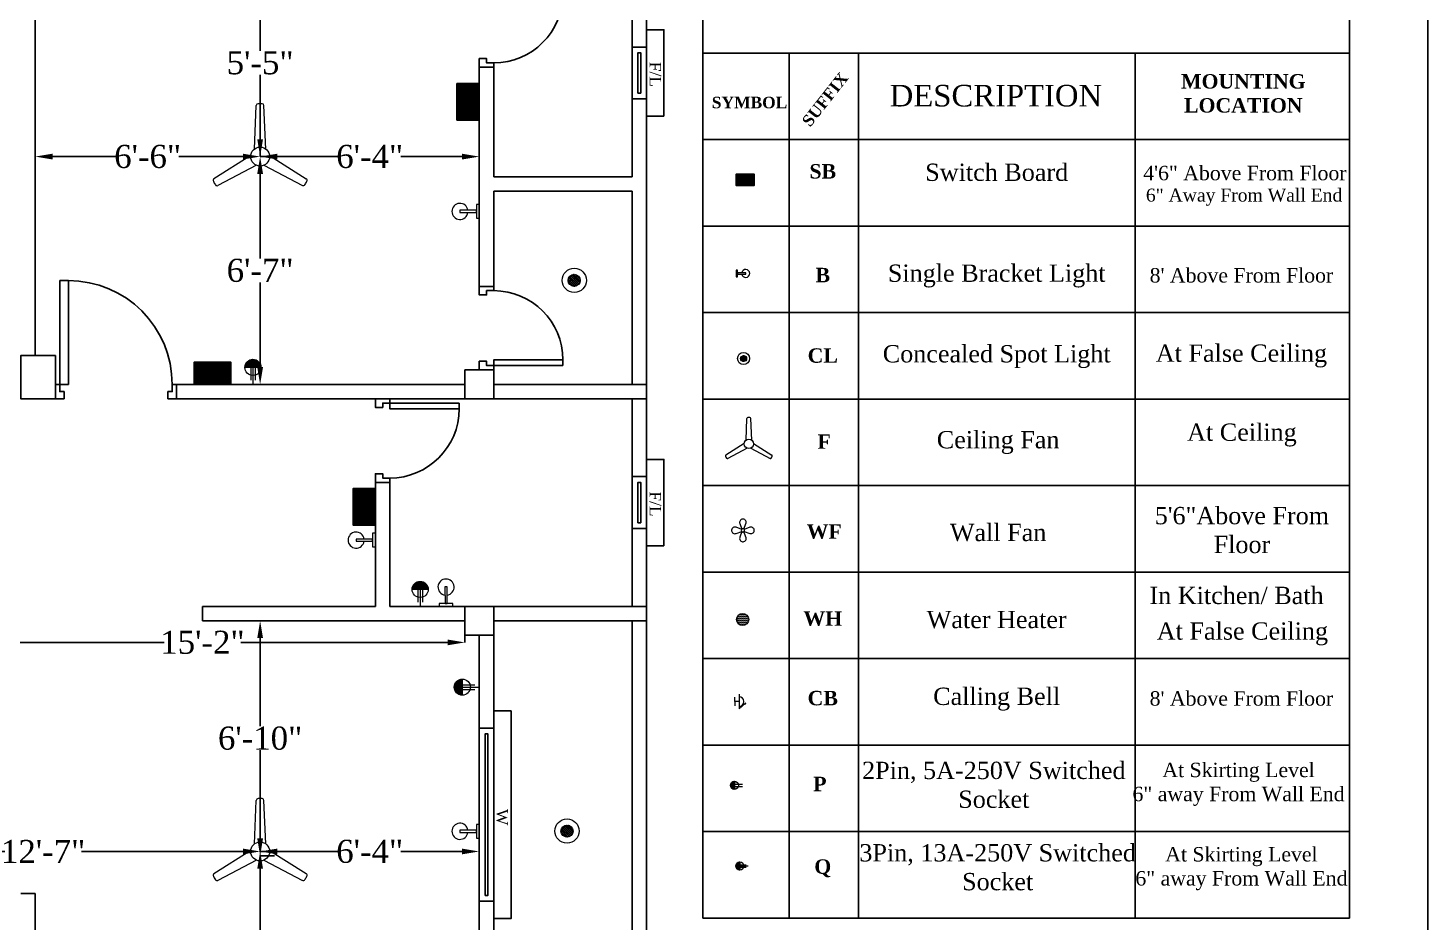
# Model space of a CAD drawing. Header units: inches. Extents: x -5597760 to 21122418, y -37133 to 23298423.
# Drawn here: x 4146.5 to 4632, y -24451.5 to -24141.4 of the extents above; entities that cross this region are included whole.
import ezdxf

# ---------------------------------------------------------------- set-up
doc = ezdxf.new("R2010")
doc.units = ezdxf.units.IN
doc.header["$MEASUREMENT"] = 0
for name, color, linetype, lineweight in [('CONTINUOUS', 7, 'Continuous', 25), ('ELECTRICAL SYMBLE', 170, 'Continuous', 15), ('low wall', 30, 'Continuous', 9)]:
    doc.layers.add(name, color=color, linetype=linetype, lineweight=lineweight)
for name, color, linetype in [('Dimention', 7, 'Continuous'), ('E-TEXT', 50, 'Continuous'), ('Text', 7, 'Continuous')]:
    doc.layers.add(name, color=color, linetype=linetype)
doc.styles.get("Standard").update_dxf_attribs({"font": 'times.ttf', "height": 8})
doc.dimstyles.get("Standard").update_dxf_attribs({"dimtxt": 7, "dimasz": 6, "dimexe": 5, "dimexo": 4, "dimgap": 0.09, "dimtad": 0, "dimtih": 1, "dimtoh": 1, "dimdec": 0, "dimzin": 0, "dimdsep": 46, "dimlunit": 3, "dimtxsty": 'Standard', "dimcen": 0.09, "dimadec": 0, "dimazin": 0, "dimtfac": 1, "dimtdec": 0, "dimtofl": 0, "dimtmove": 0, "dimatfit": 3, "dimfxl": 3, "dimfxlon": 1, "dimtolj": 1, "dimtzin": 0, "dimarcsym": 0})

# ---------------------------------------------------------------- blocks, each defined once
blk = doc.blocks.new('Small Door')
at = {"color": 142}
for points in [[(1.5, 24), (1.5, 0), (3.5, 0), (3.5, 24)], [(0, 0), (1.5, 0), (1.5, -2.5), (3, -2.5), (3, -5), (0, -5)], [(29, 0), (27.5, 0), (27.5, -2.5), (26, -2.5), (26, -5), (29, -5)]]:
    blk.add_lwpolyline(points, close=True, dxfattribs=at)
blk.add_arc((3.5, 0), 24, 0, 90, dxfattribs=at)
blk = doc.blocks.new('Door')
at = {"color": 142}
for points in [[(1.5, 36), (1.5, 0), (4.5, 0), (4.5, 36)], [(0, 0), (1.5, 0), (1.5, -2.5), (3, -2.5), (3, -5), (0, -5)], [(42, 0), (40.5, 0), (40.5, -2.5), (39, -2.5), (39, -5), (42, -5)]]:
    blk.add_lwpolyline(points, close=True, dxfattribs=at)
blk.add_arc((4.5, 0), 36, 0, 90, dxfattribs=at)
blk = doc.blocks.new('8')
at = {"color": 30, "true_color": 0xf26722, "extrusion": (-0.011679, 0.000192196, 0.999932)}
for p, q in [((1022.34, 924.16, -2.15), (1010.86, 924.16, -2.29)), ((1010.87, 922.66, -2.29), (1022.34, 922.66, -2.15)), ((1022.34, 922.66, -2.15), (1022.34, 924.16, -2.15))]:
    blk.add_line(p, q, dxfattribs=at)
at = {"layer": 'ELECTRICAL SYMBLE', "color": 30, "true_color": 0xf26722, "extrusion": (-0.011679, 0.000192196, 0.999932)}
for p, q in [((1010.86, 928.15, -2.29), (1008.87, 928.15, -2.31)), ((1008.87, 928.15, -2.31), (1008.87, 918.67, -2.31)), ((1010.87, 918.67, -2.29), (1010.86, 928.15, -2.29)), ((1010.86, 924.16, -2.29), (1010.87, 922.66, -2.29)), ((1008.87, 918.67, -2.31), (1010.87, 918.67, -2.29))]:
    blk.add_line(p, q, dxfattribs=at)
blk.add_arc((1022.18, 923.42, -13.92), 5.6, 187.69162, 172.3364, dxfattribs=at)
blk = doc.blocks.new('6')
at = {"color": 30, "true_color": 0xf26722, "extrusion": (-0.011679, 0.000192196, 0.999932)}
for p, q in [((1019.47, 986.62, -2.2), (1022.01, 989.17, -2.17)), ((1022.63, 983.6, -2.16), (1019.48, 986.75, -2.2)), ((1019.53, 985.74, -2.2), (1022.89, 989.1, -2.16)), ((1021.64, 983.64, -2.17), (1019.53, 985.76, -2.2)), ((1023.37, 983.8, -2.15), (1019.69, 987.48, -2.2)), ((1019.79, 985.05, -2.2), (1023.58, 988.84, -2.15)), ((1023.96, 984.15, -2.15), (1020.03, 988.08, -2.19)), ((1020.18, 984.5, -2.19), (1024.13, 988.46, -2.15)), ((1024.44, 984.62, -2.14), (1020.5, 988.56, -2.19)), ((1020.68, 984.06, -2.19), (1024.57, 987.95, -2.14)), ((1024.8, 985.2, -2.14), (1021.08, 988.92, -2.18)), ((1021.31, 983.74, -2.18), (1024.89, 987.33, -2.14)), ((1025.02, 985.92, -2.14), (1021.8, 989.14, -2.17)), ((1022.09, 983.58, -2.17), (1025.05, 986.55, -2.14)), ((1025.01, 986.87, -2.14), (1022.75, 989.13, -2.16)), ((1023.18, 983.73, -2.16), (1024.9, 985.45, -2.14))]:
    blk.add_line(p, q, dxfattribs=at)
at = {"layer": 'ELECTRICAL SYMBLE', "color": 30, "true_color": 0xf26722, "extrusion": (-0.011679, 0.000192196, 0.999932)}
for radius in [5.6, 2.8]:
    blk.add_circle((1022.16, 986.38, -13.92), radius, dxfattribs=at)
blk = doc.blocks.new('12')
at = {"color": 5, "extrusion": (-0.011679, 0.000192196, 0.999932)}
for p, q in [((1011.8, 791.7, -2.3), (1012.5, 791, -2.2)), ((1012.1, 787.6, -2.2), (1012.5, 787.2, -2.2)), ((1012.5, 791, -2.2), (1014.4, 792.9, -2.2)), ((1012.5, 787.2, -2.2), (1014.4, 789.1, -2.2)), ((1012.6, 794.9, -2.2), (1014.4, 796.6, -2.2)), ((1013.5, 784.4, -2.2), (1014.4, 785.3, -2.2)), ((1014.4, 796.6, -2.2), (1016.3, 794.7, -2.2)), ((1014.4, 792.9, -2.2), (1016.3, 791, -2.2)), ((1014.4, 789.1, -2.2), (1016.3, 787.2, -2.2)), ((1014.4, 785.3, -2.2), (1016.3, 783.4, -2.2)), ((1015.8, 799, -2.2), (1016.3, 798.5, -2.2)), ((1016.3, 798.5, -2.2), (1018.2, 800.4, -2.2)), ((1016.3, 794.7, -2.2), (1018.2, 796.6, -2.2)), ((1016.3, 791, -2.2), (1018.2, 792.9, -2.2)), ((1016.3, 787.2, -2.2), (1018.2, 789.1, -2.2)), ((1016.3, 783.4, -2.2), (1018.2, 785.3, -2.2)), ((1017.4, 780.7, -2.2), (1018.2, 781.5, -2.2)), ((1018.2, 800.4, -2.2), (1020.1, 798.5, -2.2)), ((1018.2, 796.6, -2.2), (1020.1, 794.7, -2.2)), ((1018.2, 792.9, -2.2), (1020.1, 791, -2.2)), ((1018.2, 789.1, -2.2), (1020.1, 787.2, -2.2)), ((1018.2, 785.3, -2.2), (1020.1, 783.4, -2.2)), ((1018.2, 781.5, -2.2), (1020.1, 779.7, -2.2)), ((1020.1, 798.5, -2.2), (1021.9, 800.4, -2.1)), ((1020.1, 794.7, -2.2), (1021.9, 796.6, -2.1)), ((1020.1, 791, -2.2), (1021.9, 792.9, -2.1)), ((1020.1, 787.2, -2.2), (1021.9, 789.1, -2.1)), ((1020.1, 783.4, -2.2), (1021.9, 785.3, -2.1)), ((1020.1, 779.7, -2.2), (1021.9, 781.5, -2.1)), ((1021.9, 800.4, -2.1), (1023.8, 798.5, -2.1)), ((1021.9, 796.6, -2.1), (1023.8, 794.7, -2.1)), ((1021.9, 792.9, -2.1), (1023.8, 791, -2.1)), ((1021.9, 789.1, -2.1), (1023.8, 787.2, -2.1)), ((1021.9, 785.3, -2.1), (1023.8, 783.4, -2.1)), ((1021.9, 781.5, -2.1), (1023.8, 779.7, -2.1)), ((1023.8, 798.5, -2.1), (1025.7, 800.4, -2.1)), ((1023.8, 794.7, -2.1), (1025.7, 796.6, -2.1)), ((1023.8, 791, -2.1), (1025.7, 792.9, -2.1)), ((1023.8, 787.2, -2.1), (1025.7, 789.1, -2.1)), ((1023.8, 783.4, -2.1), (1025.7, 785.3, -2.1)), ((1023.8, 779.7, -2.1), (1025.7, 781.5, -2.1)), ((1025.7, 800.4, -2.1), (1027.6, 798.5, -2.1)), ((1025.7, 796.6, -2.1), (1027.6, 794.7, -2.1)), ((1025.7, 792.9, -2.1), (1027.6, 791, -2.1)), ((1025.7, 789.1, -2.1), (1027.6, 787.2, -2.1)), ((1025.7, 785.3, -2.1), (1027.6, 783.4, -2.1)), ((1025.7, 781.5, -2.1), (1027.2, 780.1, -2.1)), ((1027.6, 798.5, -2.1), (1029, 799.9, -2.1)), ((1027.6, 794.7, -2.1), (1029.5, 796.6, -2)), ((1027.6, 791, -2.1), (1029.5, 792.9, -2)), ((1027.6, 787.2, -2.1), (1029.5, 789.1, -2)), ((1027.6, 783.4, -2.1), (1029.5, 785.3, -2)), ((1028.9, 781, -2), (1029.5, 781.5, -2)), ((1029.5, 796.6, -2), (1031.4, 794.7, -2)), ((1029.5, 792.9, -2), (1031.4, 791, -2)), ((1029.5, 789.1, -2), (1031.4, 787.2, -2)), ((1029.5, 785.3, -2), (1031.4, 783.4, -2)), ((1029.5, 781.5, -2), (1029.6, 781.4, -2)), ((1031.4, 794.7, -2), (1032.6, 796, -2)), ((1031.4, 791, -2), (1033.3, 792.9, -2)), ((1031.4, 787.2, -2), (1033.3, 789.1, -2)), ((1031.4, 783.4, -2), (1032.4, 784.4, -2)), ((1033.3, 792.9, -2), (1034, 792.1, -2)), ((1033.3, 789.1, -2), (1033.9, 788.4, -2))]:
    blk.add_line(p, q, dxfattribs=at)
at = {"layer": 'ELECTRICAL SYMBLE', "extrusion": (-0.011679, 0.000192196, 0.999932)}
blk.add_circle((1022.8, 790.4, -13.9), 11.2, dxfattribs=at)
blk = doc.blocks.new('18')
at = {"color": 5, "extrusion": (-0.011679, 0.000192196, 0.999932)}
for p, q in [((1016.16, 626.37, -2.17), (1021.14, 631.35, -2.11)), ((1021.72, 629.63, -2.1), (1020.19, 631.17, -2.12)), ((1021.72, 630.57, -2.1), (1020.96, 631.33, -2.11)), ((1021.73, 620.2, -2.1), (1016.13, 625.8, -2.17)), ((1016.14, 625.41, -2.17), (1021.72, 631, -2.1)), ((1021.73, 621.14, -2.1), (1016.2, 626.67, -2.17)), ((1020.71, 620.28, -2.11), (1016.22, 624.76, -2.17)), ((1016.26, 624.58, -2.17), (1021.72, 630.05, -2.1)), ((1021.73, 622.09, -2.1), (1016.37, 627.44, -2.17)), ((1016.42, 627.58, -2.17), (1019.93, 631.09, -2.12)), ((1016.47, 623.85, -2.16), (1021.72, 629.11, -2.1)), ((1021.73, 623.03, -2.1), (1016.64, 628.12, -2.16)), ((1019.31, 620.73, -2.13), (1016.67, 623.37, -2.16)), ((1016.76, 623.2, -2.16), (1021.72, 628.17, -2.1)), ((1021.73, 623.97, -2.1), (1016.96, 628.73, -2.16)), ((1017.11, 622.61, -2.16), (1021.72, 627.22, -2.1)), ((1021.73, 624.92, -2.1), (1017.35, 629.28, -2.15)), ((1017.53, 622.08, -2.15), (1021.72, 626.28, -2.1)), ((1021.72, 625.86, -2.1), (1017.8, 629.78, -2.15)), ((1018, 621.61, -2.15), (1021.73, 625.34, -2.1)), ((1021.72, 626.8, -2.1), (1018.31, 630.22, -2.14)), ((1018.52, 621.19, -2.14), (1021.73, 624.4, -2.1)), ((1021.72, 627.74, -2.1), (1018.87, 630.6, -2.14)), ((1019.11, 620.83, -2.13), (1021.73, 623.45, -2.1)), ((1021.72, 628.69, -2.1), (1019.49, 630.92, -2.13)), ((1019.76, 620.54, -2.12), (1021.73, 622.51, -2.1)), ((1020.48, 620.32, -2.12), (1021.73, 621.57, -2.1)), ((1021.3, 620.2, -2.11), (1021.73, 620.62, -2.1))]:
    blk.add_line(p, q, dxfattribs=at)
at = {"extrusion": (-0.011679, 0.000192196, 0.999932)}
blk.add_line((1021.72, 631.38, -2.1), (1021.73, 620.18, -2.1), dxfattribs=at)
at = {"layer": 'ELECTRICAL SYMBLE', "extrusion": (-0.011679, 0.000192196, 0.999932)}
for p, q in [((1021.72, 627.33, -2.1), (1030.48, 627.33, -2)), ((1021.72, 625.78, -2.1), (1033.5, 625.79, -1.97)), ((1021.73, 624.24, -2.1), (1030.48, 624.24, -2))]:
    blk.add_line(p, q, dxfattribs=at)
blk.add_circle((1021.63, 625.79, -13.92), 5.6, dxfattribs=at)
blk = doc.blocks.new('15')
at = {"layer": 'ELECTRICAL SYMBLE', "color": 18, "true_color": 0x000000, "extrusion": (-0.011679, 0.000192196, 0.999932)}
for p, q in [((1030.3, 721.3, -2), (1030.3, 725.5, -2)), ((1034.1, 728, -2), (1034.1, 714.7, -2)), ((1030.3, 721.3, -2), (1030.3, 717.2, -2)), ((1034.1, 721.3, -2), (1030.3, 721.3, -2)), ((1034.1, 714.7, -2), (1039.9, 719.6, -1.9))]:
    blk.add_line(p, q, dxfattribs=at)
for centre, radius, start, end in [((1034, 721.3, -13.9), 4.48, 270.014, 90.014), ((1039.8, 719.6, -13.9), 0.378, 0.014, 180.014), ((1039.8, 719.6, -13.9), 0.378, 180.014, 0.014)]:
    blk.add_arc(centre, radius, start, end, dxfattribs=at)
blk = doc.blocks.new('25')
at = {"layer": 'ELECTRICAL SYMBLE', "extrusion": (-0.011679, 0.000192196, 0.999932)}
for p, q in [((1021.07, 436.04, -2.09), (1022.2, 432.97, -2.07)), ((1023.36, 432.97, -2.06), (1024.49, 436.04, -2.05)), ((1022.09, 432.87, -2.07), (1019.03, 433.99, -2.11)), ((1019.03, 430.57, -2.11), (1022.09, 431.7, -2.07)), ((1022.2, 431.6, -2.07), (1021.07, 428.53, -2.08)), ((1024.49, 428.53, -2.04), (1023.36, 431.6, -2.06)), ((1026.53, 433.99, -2.02), (1023.47, 432.87, -2.06)), ((1023.47, 431.7, -2.06), (1026.53, 430.58, -2.02))]:
    blk.add_line(p, q, dxfattribs=at)
for centre, radius, start, end in [((1022.8, 436.68, -13.93), 1.94, 99.01237, 199.40149), ((1022.69, 432.59, -13.93), 6.01, 88.25815, 91.76987), ((1022.57, 436.68, -13.93), 1.94, 340.62654, 81.01565), ((1018.29, 432.17, -13.93), 1.94, 70.62654, 171.01565), ((1022.39, 432.29, -13.93), 6.01, 178.25815, 181.76987), ((1018.29, 432.4, -13.93), 1.94, 189.01237, 289.40149), ((1022.81, 427.89, -13.93), 1.94, 160.62654, 261.01565), ((1022.69, 432.29, -13.93), 0.9, 139.6598, 180.01401), ((1022.69, 432.29, -13.93), 0.9, 180.01401, 220.36823), ((1022.69, 432.29, -13.93), 0.9, 90.01401, 130.36823), ((1022.69, 432.29, -13.93), 0.9, 229.6598, 270.01401), ((1022.69, 432.29, -13.93), 0.9, 49.6598, 90.01401), ((1022.69, 432.29, -13.93), 0.9, 49.6598, 90.01401), ((1022.69, 432.29, -13.93), 0.9, 270.01401, 310.36823), ((1022.57, 427.89, -13.93), 1.94, 279.01237, 19.40149), ((1022.69, 432.29, -13.93), 0.9, 0.01401, 40.36823), ((1022.69, 432.29, -13.93), 0.9, 319.6598, 0.01401), ((1027.08, 432.17, -13.93), 1.94, 9.01237, 109.40149), ((1027.08, 432.41, -13.93), 1.94, 250.62654, 351.01565), ((1022.99, 432.29, -13.93), 6.01, 358.25815, 1.76987), ((1022.69, 431.99, -13.93), 6.01, 268.25815, 271.76987)]:
    blk.add_arc(centre, radius, start, end, dxfattribs=at)
blk = doc.blocks.new('4')
at = {"layer": 'ELECTRICAL SYMBLE', "color": 18, "true_color": 0x000000, "extrusion": (-0.011679, 0.000192196, 0.999932)}
for p, q in [((1021.26, 1082.67, -2.2), (1021.8, 1095.57, -2.19)), ((1024.62, 1082.67, -2.16), (1024.08, 1095.57, -2.17)), ((1020.17, 1080.77, -2.21), (1009.27, 1073.85, -2.34)), ((1025.72, 1080.77, -2.15), (1036.62, 1073.86, -2.02)), ((1021.85, 1077.86, -2.19), (1010.41, 1071.88, -2.32)), ((1024.05, 1077.86, -2.17), (1035.48, 1071.88, -2.03))]:
    blk.add_line(p, q, dxfattribs=at)
blk.add_circle((1022.85, 1080.44, -13.92), 2.8, dxfattribs=at)
for centre, radius, start, end in [((1022.26, 1095.54, -13.92), 0.56, 92.2189, 177.6209), ((1022.85, 1080.44, -13.92), 15.68, 87.8091, 92.2189), ((1023.43, 1095.54, -13.92), 0.56, 2.4071, 87.8091), ((1009.48, 1073.38, -13.92), 0.56, 122.4071, 207.8091), ((1022.85, 1080.44, -13.92), 15.68, 207.8091, 212.2189), ((1010.06, 1072.37, -13.92), 0.56, 212.2189, 297.6209), ((1035.65, 1072.38, -13.92), 0.56, 242.4071, 327.8091), ((1022.85, 1080.44, -13.92), 15.68, 327.8091, 332.2189), ((1036.23, 1073.39, -13.92), 0.56, 332.2189, 57.6209)]:
    blk.add_arc(centre, radius, start, end, dxfattribs=at)
blk = doc.blocks.new('17')
at = {"color": 5, "extrusion": (-0.011679, 0.000192196, 0.999932)}
for p, q in [((1016.1, 658.7, -2.2), (1021.1, 663.7, -2.1)), ((1016.1, 657.8, -2.2), (1021.7, 663.4, -2.1)), ((1016.2, 656.9, -2.2), (1021.7, 662.4, -2.1)), ((1016.4, 659.9, -2.2), (1019.9, 663.5, -2.1)), ((1016.5, 656.2, -2.2), (1021.7, 661.5, -2.1)), ((1021.7, 655.4, -2.1), (1016.6, 660.5, -2.2)), ((1016.7, 655.6, -2.2), (1021.7, 660.5, -2.1)), ((1021.7, 656.3, -2.1), (1017, 661.1, -2.2)), ((1021.7, 657.3, -2.1), (1017.3, 661.6, -2.2)), ((1021.7, 658.2, -2.1), (1017.8, 662.1, -2.2)), ((1021.7, 659.2, -2.1), (1018.3, 662.6, -2.2)), ((1021.7, 660.1, -2.1), (1018.9, 663, -2.1)), ((1021.7, 661.1, -2.1), (1019.5, 663.3, -2.1)), ((1021.7, 662, -2.1), (1020.2, 663.5, -2.1)), ((1021.7, 662.9, -2.1), (1021, 663.7, -2.1)), ((1021.7, 652.6, -2.1), (1016.1, 658.2, -2.2)), ((1021.7, 653.5, -2.1), (1016.2, 659, -2.2)), ((1020.7, 652.6, -2.1), (1016.2, 657.1, -2.2)), ((1021.7, 654.5, -2.1), (1016.4, 659.8, -2.2)), ((1019.3, 653.1, -2.1), (1016.7, 655.7, -2.2)), ((1017.1, 655, -2.2), (1021.7, 659.6, -2.1)), ((1017.5, 654.4, -2.2), (1021.7, 658.6, -2.1)), ((1018, 654, -2.2), (1021.7, 657.7, -2.1)), ((1018.5, 653.6, -2.1), (1021.7, 656.8, -2.1)), ((1019.1, 653.2, -2.1), (1021.7, 655.8, -2.1)), ((1019.7, 652.9, -2.1), (1021.7, 654.9, -2.1)), ((1020.5, 652.7, -2.1), (1021.7, 653.9, -2.1)), ((1021.3, 652.6, -2.1), (1021.7, 653, -2.1))]:
    blk.add_line(p, q, dxfattribs=at)
at = {"extrusion": (-0.011679, 0.000192196, 0.999932)}
blk.add_line((1021.7, 663.7, -2.1), (1021.7, 652.5, -2.1), dxfattribs=at)
at = {"layer": 'ELECTRICAL SYMBLE', "extrusion": (-0.011679, 0.000192196, 0.999932)}
for p, q in [((1021.7, 659.7, -2.1), (1033.1, 659.7, -2)), ((1021.7, 656.6, -2.1), (1033.1, 656.6, -2))]:
    blk.add_line(p, q, dxfattribs=at)
blk.add_circle((1021.6, 658.1, -13.9), 5.6, dxfattribs=at)
blk = doc.blocks.new('*D1177')
at = {"color": 0, "lineweight": -2, "transparency": 16777216}
for p, q in [((4226.97, -24186), (4226.97, -24181)), ((4302.97, -24186), (4302.97, -24181)), ((4232.97, -24186), (4254.17, -24186)), ((4296.97, -24186), (4275.76, -24186))]:
    blk.add_line(p, q, dxfattribs=at)
at = {"color": 0, "transparency": 16777216}
for points in [[(4232.97, -24185), (4232.97, -24187), (4226.97, -24186)], [(4296.97, -24185), (4296.97, -24187), (4302.97, -24186)]]:
    blk.add_solid(points, dxfattribs=at)
at = {"layer": 'Defpoints', "color": 0, "transparency": 16777216}
for p in [(4226.97, -24186), (4302.97, -24186), (4302.97, -24186)]:
    blk.add_point(p, dxfattribs=at)
at = {"color": 0, "transparency": 16777216, "insert": (4264.97, -24186), "char_height": 8, "attachment_point": 5}
blk.add_mtext('\\A1;6\'-4"', dxfattribs=at)
blk = doc.blocks.new('*D1178')
at = {"color": 0, "lineweight": -2, "transparency": 16777216}
for p, q in [((4226.97, -24186), (4231.97, -24186)), ((4226.97, -24192), (4226.97, -24221.33)), ((4226.97, -24259), (4226.97, -24229.67)), ((4226.97, -24265), (4231.97, -24265))]:
    blk.add_line(p, q, dxfattribs=at)
at = {"color": 0, "transparency": 16777216}
for points in [[(4225.97, -24192), (4227.97, -24192), (4226.97, -24186)], [(4225.97, -24259), (4227.97, -24259), (4226.97, -24265)]]:
    blk.add_solid(points, dxfattribs=at)
at = {"layer": 'Defpoints', "color": 0, "transparency": 16777216}
for p in [(4226.97, -24186), (4226.97, -24265), (4226.97, -24265)]:
    blk.add_point(p, dxfattribs=at)
at = {"color": 0, "transparency": 16777216, "insert": (4226.97, -24225.5), "char_height": 8, "attachment_point": 5}
blk.add_mtext('\\A1;6\'-7"', dxfattribs=at)
blk = doc.blocks.new('*D1179')
at = {"color": 0, "lineweight": -2, "transparency": 16777216}
for p, q in [((4226.97, -24186), (4226.97, -24181)), ((4148.97, -24186), (4148.97, -24191)), ((4154.97, -24186), (4177.17, -24186)), ((4220.97, -24186), (4198.76, -24186))]:
    blk.add_line(p, q, dxfattribs=at)
at = {"color": 0, "transparency": 16777216}
for points in [[(4154.97, -24185), (4154.97, -24187), (4148.97, -24186)], [(4220.97, -24185), (4220.97, -24187), (4226.97, -24186)]]:
    blk.add_solid(points, dxfattribs=at)
at = {"layer": 'Defpoints', "color": 0, "transparency": 16777216}
for p in [(4148.97, -24186), (4148.97, -24186), (4226.97, -24186)]:
    blk.add_point(p, dxfattribs=at)
at = {"color": 0, "transparency": 16777216, "insert": (4187.97, -24186), "char_height": 8, "attachment_point": 5}
blk.add_mtext('\\A1;6\'-6"', dxfattribs=at)
blk = doc.blocks.new('*D1180')
at = {"color": 0, "lineweight": -2, "transparency": 16777216}
for p, q in [((4226.97, -24121), (4231.97, -24121)), ((4226.97, -24127), (4226.97, -24149.34)), ((4226.97, -24180), (4226.97, -24157.66)), ((4226.97, -24186), (4231.97, -24186))]:
    blk.add_line(p, q, dxfattribs=at)
at = {"color": 0, "transparency": 16777216}
for points in [[(4225.97, -24127), (4227.97, -24127), (4226.97, -24121)], [(4225.97, -24180), (4227.97, -24180), (4226.97, -24186)]]:
    blk.add_solid(points, dxfattribs=at)
at = {"layer": 'Defpoints', "color": 0, "transparency": 16777216}
for p in [(4226.97, -24121), (4226.97, -24121), (4226.97, -24186)]:
    blk.add_point(p, dxfattribs=at)
at = {"color": 0, "transparency": 16777216, "insert": (4226.97, -24153.5), "char_height": 8, "attachment_point": 5}
blk.add_mtext('\\A1;5\'-5"', dxfattribs=at)
blk = doc.blocks.new('*D1182')
at = {"color": 0, "lineweight": -2, "transparency": 16777216}
for p, q in [((4115.97, -24354.5), (4115.97, -24349.5)), ((4297.97, -24354.5), (4297.97, -24349.5)), ((4121.97, -24354.5), (4193.66, -24354.5)), ((4291.97, -24354.5), (4220.27, -24354.5))]:
    blk.add_line(p, q, dxfattribs=at)
at = {"color": 0, "transparency": 16777216}
for points in [[(4121.97, -24353.5), (4121.97, -24355.5), (4115.97, -24354.5)], [(4291.97, -24353.5), (4291.97, -24355.5), (4297.97, -24354.5)]]:
    blk.add_solid(points, dxfattribs=at)
at = {"layer": 'Defpoints', "color": 0, "transparency": 16777216}
for p in [(4115.97, -24354.5), (4297.97, -24354.5), (4297.97, -24354.5)]:
    blk.add_point(p, dxfattribs=at)
at = {"color": 0, "transparency": 16777216, "insert": (4206.97, -24354.5), "char_height": 8, "attachment_point": 5}
blk.add_mtext('\\A1;15\'-2"', dxfattribs=at)
blk = doc.blocks.new('*D1185')
at = {"color": 0, "lineweight": -2, "transparency": 16777216}
for p, q in [((4226.97, -24427), (4226.97, -24422)), ((4302.97, -24427), (4302.97, -24422)), ((4232.97, -24427), (4254.17, -24427)), ((4296.97, -24427), (4275.76, -24427))]:
    blk.add_line(p, q, dxfattribs=at)
at = {"color": 0, "transparency": 16777216}
for points in [[(4232.97, -24426), (4232.97, -24428), (4226.97, -24427)], [(4296.97, -24426), (4296.97, -24428), (4302.97, -24427)]]:
    blk.add_solid(points, dxfattribs=at)
at = {"layer": 'Defpoints', "color": 0, "transparency": 16777216}
for p in [(4226.97, -24427), (4302.97, -24427), (4302.97, -24427)]:
    blk.add_point(p, dxfattribs=at)
at = {"color": 0, "transparency": 16777216, "insert": (4264.97, -24427), "char_height": 8, "attachment_point": 5}
blk.add_mtext('\\A1;6\'-4"', dxfattribs=at)
blk = doc.blocks.new('*D1186')
at = {"color": 0, "lineweight": -2, "transparency": 16777216}
for p, q in [((4226.97, -24427), (4231.97, -24427)), ((4226.97, -24433), (4226.97, -24463.58)), ((4226.97, -24502.5), (4226.97, -24471.92)), ((4226.97, -24508.5), (4231.97, -24508.5))]:
    blk.add_line(p, q, dxfattribs=at)
at = {"color": 0, "transparency": 16777216}
for points in [[(4225.97, -24433), (4227.97, -24433), (4226.97, -24427)], [(4225.97, -24502.5), (4227.97, -24502.5), (4226.97, -24508.5)]]:
    blk.add_solid(points, dxfattribs=at)
at = {"layer": 'Defpoints', "color": 0, "transparency": 16777216}
for p in [(4226.97, -24427), (4226.97, -24508.5), (4226.97, -24508.5)]:
    blk.add_point(p, dxfattribs=at)
at = {"color": 0, "transparency": 16777216, "insert": (4226.97, -24467.75), "char_height": 8, "attachment_point": 5}
blk.add_mtext('\\A1;6\'-9"', dxfattribs=at)
blk = doc.blocks.new('*D1187')
at = {"color": 0, "lineweight": -2, "transparency": 16777216}
for p, q in [((4226.97, -24347), (4231.97, -24347)), ((4226.97, -24353), (4226.97, -24383.59)), ((4226.97, -24422.5), (4226.97, -24391.91)), ((4226.97, -24428.5), (4231.97, -24428.5))]:
    blk.add_line(p, q, dxfattribs=at)
at = {"color": 0, "transparency": 16777216}
for points in [[(4225.97, -24353), (4227.97, -24353), (4226.97, -24347)], [(4225.97, -24422.5), (4227.97, -24422.5), (4226.97, -24428.5)]]:
    blk.add_solid(points, dxfattribs=at)
at = {"layer": 'Defpoints', "color": 0, "transparency": 16777216}
for p in [(4226.97, -24347), (4226.97, -24347), (4226.97, -24428.5)]:
    blk.add_point(p, dxfattribs=at)
at = {"color": 0, "transparency": 16777216, "insert": (4226.97, -24387.75), "char_height": 8, "attachment_point": 5}
blk.add_mtext('\\A1;6\'-10"', dxfattribs=at)
blk = doc.blocks.new('*D1188')
at = {"color": 0, "lineweight": -2, "transparency": 16777216}
for p, q in [((4076.47, -24427), (4076.47, -24422)), ((4226.97, -24427), (4226.97, -24422)), ((4082.47, -24427), (4138.41, -24427)), ((4220.97, -24427), (4165.02, -24427))]:
    blk.add_line(p, q, dxfattribs=at)
at = {"color": 0, "transparency": 16777216}
for points in [[(4082.47, -24426), (4082.47, -24428), (4076.47, -24427)], [(4220.97, -24426), (4220.97, -24428), (4226.97, -24427)]]:
    blk.add_solid(points, dxfattribs=at)
at = {"layer": 'Defpoints', "color": 0, "transparency": 16777216}
for p in [(4076.47, -24427), (4076.47, -24427), (4226.97, -24427)]:
    blk.add_point(p, dxfattribs=at)
at = {"color": 0, "transparency": 16777216, "insert": (4151.72, -24427), "char_height": 8, "attachment_point": 5}
blk.add_mtext('\\A1;12\'-7"', dxfattribs=at)

msp = doc.modelspace()

# ---------------------------------------------------------------- hatches: boundary and pattern name
at = {"layer": 'CONTINUOUS', "lineweight": 25}
h = msp.add_hatch(dxfattribs=at)
h.set_pattern_fill('ANSI31', color=1, scale=0.5, angle=-90)
h.set_pattern_definition([(315, (45286.902075, 381897.890914), (0.044194173824, 0.044194173824), [])])
h.paths.add_polyline_path([(4302.97, -24160.67), (4295.22, -24160.67), (4295.22, -24173.33), (4302.97, -24173.33)])
h = msp.add_hatch(dxfattribs=at)
h.set_pattern_fill('ANSI31', color=1, scale=0.25)
h.set_pattern_definition([(45, (-198637.29249, -3700.182137), (-0.022097086912, 0.022097086912), [])])
h.paths.add_polyline_path([(4391.99, -24192.15), (4391.99, -24196.02), (4398.32, -24196.02), (4398.32, -24192.15)])
h = msp.add_hatch(dxfattribs=at)
h.set_pattern_fill('ANSI31', color=1, scale=0.5)
h.set_pattern_definition([(45, (-401854.426987, 16726.682346), (-0.044194173824, 0.044194173824), [])])
h.paths.add_polyline_path([(4204.14, -24257.25), (4204.14, -24265), (4216.79, -24265), (4216.79, -24257.25)])
h = msp.add_hatch(dxfattribs=at)
h.set_pattern_fill('ANSI31', color=1, scale=0.5, angle=-90)
h.set_pattern_definition([(315, (45250.902075, 381757.390914), (0.044194173824, 0.044194173824), [])])
h.paths.add_polyline_path([(4266.97, -24301.17), (4259.22, -24301.17), (4259.22, -24313.83), (4266.97, -24313.83)])

# ---------------------------------------------------------------- linework, layer by layer
for p, q in [((4360.97, -24116, 0.07), (4360.97, -24270, 0.07)), ((4355.97, -24121, 0.07), (4355.97, -24193, 0.07)), ((4148.97, -24255, 0.07), (4148.97, -24126, 0.07)), ((4302.97, -24152, 0.07), (4302.97, -24234, 0.07)), ((4307.97, -24153.5, 0.07), (4307.97, -24193, 0.07)), ((4357.97, -24164, 0.07), (4358.97, -24164, 0.07)), ((4307.97, -24193, 0.07), (4355.97, -24193, 0.07)), ((4307.97, -24198, 0.07), (4307.97, -24232.5, 0.07)), ((4307.97, -24198, 0.07), (4355.97, -24198, 0.07)), ((4355.97, -24198, 0.07), (4355.97, -24265, 0.07)), ((4302.97, -24257, 0.07), (4302.97, -24260, 0.07)), ((4155.97, -24265, 0.07), (4160.47, -24265, 0.07)), ((4196.47, -24265, 0.07), (4297.97, -24265, 0.07)), ((4360.97, -24265, 0.07), (4307.97, -24265, 0.07)), ((4155.97, -24270, 0.07), (4158.97, -24270, 0.07)), ((4194.97, -24270, 0.07), (4225.97, -24270, 0.07)), ((4194.97, -24270, 0.07), (4297.97, -24270, 0.07)), ((4218.97, -24270, 0.07), (4297.97, -24270, 0.07)), ((4360.97, -24270, 0.07), (4307.97, -24270, 0.07)), ((4355.97, -24270, 0.07), (4355.97, -24342, 0.07)), ((4360.97, -24270, 0.07), (4360.97, -24342, 0.07)), ((4266.97, -24296, 0.07), (4266.97, -24342, 0.07)), ((4271.97, -24297.5, 0.07), (4271.97, -24342, 0.07)), ((4357.97, -24313, 0.07), (4358.97, -24313, 0.07)), ((4266.97, -24342, 0.07), (4206.97, -24342, 0.07)), ((4206.97, -24342, 0.07), (4206.97, -24347, 0.07)), ((4271.97, -24342, 0.07), (4297.97, -24342, 0.07)), ((4307.97, -24342, 0.07), (4307.97, -24475, 0.07)), ((4307.97, -24342, 0.07), (4360.97, -24342, 0.07)), ((4360.97, -24342, 0.07), (4360.97, -24514.5, 0.07)), ((4206.97, -24347, 0.07), (4297.97, -24347, 0.07)), ((4307.97, -24347, 0.07), (4360.97, -24347, 0.07)), ((4355.97, -24347, 0.07), (4355.97, -24509.5, 0.07)), ((4302.97, -24352, 0.07), (4302.97, -24476.5, 0.07)), ((4148.97, -24441.58, 0.07), (4143.97, -24441.58, 0.07)), ((4148.97, -24498.5, 0.07), (4148.97, -24441.58, 0.07))]:
    msp.add_line(p, q)
at = {"elevation": 0.07}
for points in [[(3724.47, -23956), (4631.96, -23956), (4631.96, -24724.5), (3724.47, -24724.5)], [(4155.97, -24270), (4155.97, -24255), (4143.97, -24255), (4143.97, -24270)], [(4307.97, -24260), (4307.97, -24270), (4297.97, -24270), (4297.97, -24260)], [(4307.97, -24342), (4307.97, -24352), (4297.97, -24352), (4297.97, -24342)]]:
    msp.add_lwpolyline(points, close=True, dxfattribs=at)
at = {"layer": 'CONTINUOUS', "color": 0, "lineweight": 25}
for p, q in [((4380.46, -24116, 0.07), (4380.46, -24450.1, 0.07)), ((4604.79, -24450.1, 0.07), (4604.79, -24116, 0.07)), ((4380.46, -24150.1, 0.07), (4604.79, -24150.1, 0.07)), ((4410.46, -24150.1, 0.07), (4410.46, -24450.1, 0.07)), ((4434.46, -24150.1, 0.07), (4434.46, -24450.1, 0.07)), ((4530.46, -24150.1, 0.07), (4530.46, -24450.1, 0.07)), ((4380.46, -24180.1, 0.07), (4604.79, -24180.1, 0.07)), ((4380.46, -24210.1, 0.07), (4604.79, -24210.1, 0.07)), ((4380.46, -24240.1, 0.07), (4604.79, -24240.1, 0.07)), ((4380.46, -24270.1, 0.07), (4604.79, -24270.1, 0.07)), ((4380.46, -24300.1, 0.07), (4604.79, -24300.1, 0.07)), ((4380.46, -24330.1, 0.07), (4604.79, -24330.1, 0.07)), ((4380.46, -24360.1, 0.07), (4604.79, -24360.1, 0.07)), ((4380.46, -24390.1, 0.07), (4604.79, -24390.1, 0.07)), ((4380.46, -24420.1, 0.07), (4604.79, -24420.1, 0.07)), ((4380.46, -24450.1, 0.07), (4604.79, -24450.1, 0.07))]:
    msp.add_line(p, q, dxfattribs=at)
at = {"layer": 'Dimention', "lineweight": -3, "ltscale": 2, "elevation": 0.07, "flags": 128}
for points in [[(4357.97, -24164), (4357.97, -24150), (4358.97, -24150), (4358.97, -24164)], [(4357.97, -24313), (4357.97, -24299), (4358.97, -24299), (4358.97, -24313)]]:
    msp.add_lwpolyline(points, dxfattribs=at)
msp.add_lwpolyline([(4304.97, -24442.25), (4304.97, -24386.25), (4305.97, -24386.25), (4305.97, -24442.25)], close=True, dxfattribs=at)
at = {"layer": 'E-TEXT', "color": 0, "lineweight": 25, "elevation": 0.07}
for points in [[(4302.97, -24160.67), (4295.22, -24160.67), (4295.22, -24173.33), (4302.97, -24173.33)], [(4391.99, -24192.15), (4391.99, -24196.02), (4398.32, -24196.02), (4398.32, -24192.15)], [(4204.14, -24257.25), (4204.14, -24265), (4216.79, -24265), (4216.79, -24257.25)], [(4266.97, -24301.17), (4259.22, -24301.17), (4259.22, -24313.83), (4266.97, -24313.83)]]:
    msp.add_lwpolyline(points, close=True, dxfattribs=at)
at = {"layer": 'low wall', "lineweight": -3, "ltscale": 5}
for p, q in [((4360.97, -24166, 0.07), (4360.97, -24142, 0.07)), ((4355.97, -24166, 0.07), (4360.97, -24166, 0.07)), ((4360.97, -24172, 0.07), (4360.97, -24166, 0.07)), ((4366.97, -24172, 0.07), (4360.97, -24172, 0.07)), ((4360.97, -24315, 0.07), (4360.97, -24291, 0.07)), ((4355.97, -24315, 0.07), (4360.97, -24315, 0.07)), ((4360.97, -24321, 0.07), (4360.97, -24315, 0.07)), ((4366.97, -24321, 0.07), (4360.97, -24321, 0.07))]:
    msp.add_line(p, q, dxfattribs=at)
at = {"layer": 'low wall', "lineweight": -3, "ltscale": 5, "elevation": 0.07}
for points in [[(4360.97, -24142), (4366.97, -24142), (4366.97, -24172)], [(4355.97, -24166), (4355.97, -24148), (4360.97, -24148), (4360.97, -24166)], [(4360.97, -24291), (4366.97, -24291), (4366.97, -24321)], [(4355.97, -24315), (4355.97, -24297), (4360.97, -24297), (4360.97, -24315)], [(4307.97, -24378.25), (4313.97, -24378.25), (4313.97, -24450.25), (4307.97, -24450.25)]]:
    msp.add_lwpolyline(points, dxfattribs=at)
msp.add_lwpolyline([(4302.97, -24444.25), (4302.97, -24384.25), (4307.97, -24384.25), (4307.97, -24444.25)], close=True, dxfattribs=at)

# ---------------------------------------------------------------- block references
at = {"rotation": 270}
for p in [(4307.97, -24126, 0.07), (4271.97, -24270, 0.07)]:
    msp.add_blockref('Small Door', p, dxfattribs=at)
msp.add_blockref('Door', (4155.97, -24265, 0.07))
at = {"xscale": -1, "rotation": 270}
msp.add_blockref('Small Door', (4307.97, -24260, 0.07), dxfattribs=at)
at = {"layer": 'ELECTRICAL SYMBLE', "lineweight": 25}
for name, p, xscale, yscale, zscale in [('4', (3030.12, -25450.11, 2.62), 1.17, 1.17, 1.17), ('4', (3798.03, -24917.71, 1.35), 0.5850000000000001, 0.5850000000000001, 0.5850000000000001), ('25', (3755.15, -24585.82, 1.36), 0.625, 0.625, 0.625), ('12', (4202.49, -24494.73, 0.46), 0.1875, 0.1875, 0.1875), ('18', (3786.21, -24682.89, 1.05), 0.5, 0.5, 0.5), ('15', (4005.26, -24645.49, 0.82), 0.375, 0.375, 0.375), ('17', (4136.01, -24568.58, 0.6), 0.25, 0.25, 0.25), ('4', (3030.12, -25691.11, 2.62), 1.17, 1.17, 1.17), ('18', (4137.89, -24588.48, 0.59), 0.25, 0.25, 0.25)]:
    msp.add_blockref(name, p, dxfattribs=dict(at, xscale=xscale, yscale=yscale, zscale=zscale))
at = {"layer": 'ELECTRICAL SYMBLE', "color": 0, "lineweight": 25}
for p, xscale, yscale, zscale, rotation in [((4807.4, -23743.3, 1.22), 0.5, 0.5, 0.5, 180), ((4771.4, -23857.3, 1.22), 0.5, 0.5, 0.5, 180), ((4756.28, -24843.58, 1.22), 0.4999999999999998, 0.4999999999999998, 0.4999999999999998, 90.35370145237835), ((4807.4, -23958.3, 1.22), 0.5, 0.5, 0.5, 180)]:
    msp.add_blockref('8', p, dxfattribs=dict(at, xscale=xscale, yscale=yscale, zscale=zscale, rotation=rotation))
for name, p, xscale, yscale, zscale in [('6', (3569.2, -24968.71, 1.7), 0.75, 0.75, 0.75), ('8', (4139.78, -24457.39, 0.9), 0.25, 0.25, 0.25), ('6', (4011.28, -24625.93, 0.88), 0.375, 0.375, 0.375), ('6', (3566.7, -25159.71, 1.7), 0.75, 0.75, 0.75)]:
    msp.add_blockref(name, p, dxfattribs=dict(at, xscale=xscale, yscale=yscale, zscale=zscale))
at = {"layer": 'ELECTRICAL SYMBLE', "lineweight": 25, "xscale": 0.5, "yscale": 0.5, "zscale": 0.5, "rotation": 270}
for p in [(3911.57, -23748.25, 1.05), (3969.57, -23825.25, 1.05)]:
    msp.add_blockref('18', p, dxfattribs=at)

# ---------------------------------------------------------------- texts
at = {"lineweight": -3, "width": 612.207, "attachment_point": 1, "rotation": 270}
for s, insert, char_height in [('{\\H0.3657x;F\\H1x;/L}', (4366.02, -24153.12, 0.07), 10.9375), ('{\\H0.3657x;F\\H1x;/L}', (4366.02, -24302.12, 0.07), 10.9375), ('W', (4312.92, -24412.26, 0.07), 4)]:
    msp.add_mtext(s, dxfattribs=dict(at, insert=insert, char_height=char_height))
at = {"layer": 'E-TEXT', "color": 0, "lineweight": 25, "attachment_point": 5}
for s, insert, char_height, width in [('{\\fTimes New Roman|b1|i0|c0|p18;MOUNTING LOCATION}', (4567.91, -24164.1, -0.19), 5, 73.5378), ('{\\fTimes New Roman|b0|i0|c0|p18;4\'6" Above From Floor}', (4568.47, -24191.74, -0.89), 5, 73.8823), ('{\\fTimes New Roman|b0|i0|c0|p18;6" Away From Wall End}', (4568.18, -24200.09, -0.89), 4.5, 75.0507), ("{\\fTimes New Roman|b0|i0|c0|p18;8' Above From Floor}", (4567.27, -24227.21, -0.89), 5, 73.8823), ('{\\fTimes New Roman|b0|i0|c0|p18;At False Ceiling}', (4567.27, -24255.16, -0.89), 6, 73.8823)]:
    msp.add_mtext(s, dxfattribs=dict(at, insert=insert, char_height=char_height, width=width))
at = {"layer": 'E-TEXT', "color": 1, "lineweight": 25, "attachment_point": 5}
for s, insert, char_height, width in [('{\\fTimes New Roman|b0|i0|c0|p18;At Ceiling}', (4567.44, -24282.57, -0.89), 6, 73.8823), ('{\\fTimes New Roman|b0|i0|c0|p18;5\'6"Above From Floor}', (4567.44, -24315.56, -0.89), 6, 73.8823), ('{\\fTimes New Roman|b0|i0|c0|p18;In Kitchen/ Bath}', (4565.57, -24338.24, -0.89), 6, 67.6386), ('{\\fTimes New Roman|b0|i0|c0|p18;At False Ceiling}', (4567.61, -24351.53, -0.89), 6, 73.8823), ("{\\fTimes New Roman|b0|i0|c0|p18;8' Above From Floor}", (4567.26, -24373.96, -0.89), 5, 73.8823), ('{\\fTimes New Roman|b0|i0|c0|p18;At Skirting Level\\P6" away From Wall End}', (4566.26, -24403.71, -0.89), 5, 73.8823), ('{\\fTimes New Roman|b0|i0|c0|p18;At Skirting Level\\P6" away From Wall End}', (4567.26, -24432.96, -0.89), 5, 73.8823)]:
    msp.add_mtext(s, dxfattribs=dict(at, insert=insert, char_height=char_height, width=width))
at = {"layer": 'ELECTRICAL SYMBLE', "color": 0, "lineweight": 25, "char_height": 6, "width": 103.9064, "attachment_point": 5}
for s, insert in [('{\\fTimes New Roman|b0|i0|c0|p18;Switch Board}', (4482.4, -24191.48, -0.89)), ('{\\fTimes New Roman|b0|i0|c0|p18;Single Bracket Light}', (4482.4, -24227.42, -0.89)), ('{\\fTimes New Roman|b0|i0|c0|p18;Concealed Spot Light}', (4482.4, -24255.37, -0.89))]:
    msp.add_mtext(s, dxfattribs=dict(at, insert=insert))
at = {"layer": 'ELECTRICAL SYMBLE', "lineweight": 25, "char_height": 6, "width": 103.9064, "attachment_point": 5}
for s, insert in [('{\\fTimes New Roman|b0|i0|c0|p18;Ceiling Fan}', (4482.89, -24285.17, -0.89)), ('{\\fTimes New Roman|b0|i0|c0|p18;Wall Fan}', (4482.89, -24316.42, -0.89)), ('{\\fTimes New Roman|b0|i0|c0|p18;Water Heater}', (4482.39, -24346.62, -0.89)), ('{\\fTimes New Roman|b0|i0|c0|p18;Calling Bell}', (4482.39, -24374.17, -0.89)), ('{\\fTimes New Roman|b0|i0|c0|p18;2Pin, 5A-250V Switched Socket}', (4481.39, -24403.92, -0.89)), ('{\\fTimes New Roman|b0|i0|c0|p18;3Pin, 13A-250V Switched Socket}', (4482.72, -24432.5, -0.89))]:
    msp.add_mtext(s, dxfattribs=dict(at, insert=insert))
at = {"layer": 'Text', "color": 0, "lineweight": 25, "ltscale": 3, "insert": (4422.89, -24166.18, -0.89), "char_height": 4, "width": 26.2443, "attachment_point": 5, "rotation": 51.8059}
msp.add_mtext('{\\fTimes New Roman|b1|i0|c0|p18;SUFFIX}', dxfattribs=at)
at = {"layer": 'Text', "color": 0, "lineweight": 25, "ltscale": 3, "attachment_point": 5}
for s, insert, char_height, width in [('{\\fTimes New Roman|b0|i0|c0|p18;\\C256;DESCRIPTION}', (4482.12, -24164.92, -0.19), 7.5, 88.809), ('{\\fTimes New Roman|b1|i0|c0|p18;SYMBOL}', (4396.69, -24167.27, -1.19), 4, 26.2443), ('{\\fTimes New Roman|b1|i0|c0|p18;SB}', (4422.09, -24191.14, -0.89), 5, 26.2443), ('{\\fTimes New Roman|b1|i0|c0|p18;B}', (4422.09, -24227.09, -0.89), 5, 26.2443), ('{\\fTimes New Roman|b1|i0|c0|p18;CL}', (4422.09, -24255.03, -0.89), 5, 26.2443)]:
    msp.add_mtext(s, dxfattribs=dict(at, insert=insert, char_height=char_height, width=width))
at = {"layer": 'Text', "lineweight": 25, "ltscale": 3, "char_height": 5, "width": 26.2443, "attachment_point": 5}
for s, insert in [('{\\fTimes New Roman|b1|i0|c0|p18;F}', (4422.58, -24284.84, -0.89)), ('{\\fTimes New Roman|b1|i0|c0|p18;WF}', (4422.58, -24316.09, -0.89)), ('{\\fTimes New Roman|b1|i0|c0|p18;WH}', (4422.08, -24346.28, -0.89)), ('{\\fTimes New Roman|b1|i0|c0|p18;CB}', (4422.08, -24373.84, -0.89)), ('{\\fTimes New Roman|b1|i0|c0|p18;P}', (4421.08, -24403.59, -0.89)), ('{\\fTimes New Roman|b1|i0|c0|p18;Q}', (4422.08, -24432.84, -0.89))]:
    msp.add_mtext(s, dxfattribs=dict(at, insert=insert))

# ---------------------------------------------------------------- dimensions: what is measured, and where the dimension line sits
for base, p1, p2, picture, middle in [((4226.97, -24121, 0.07), (4226.97, -24186, 0.07), (4226.97, -24121, 0.07), '*D1180', (4226.97, -24153.5, 0.07)), ((4226.97, -24265, 0.07), (4226.97, -24186, 0.07), (4226.97, -24265, 0.07), '*D1178', (4226.97, -24225.5, 0.07)), ((4226.96538814, -24347.00144054, 0.06879129), (4226.96538814, -24428.50144054, 0.06879129), (4226.96538814, -24347.00144054, 0.06879129), '*D1187', (4226.96538814, -24387.75144054, 0.06879129)), ((4226.965388, -24508.501437, 0.068791), (4226.965388, -24427.001441, 0.068791), (4226.965388, -24508.501437, 0.068791), '*D1186', (4226.965388, -24467.751439, 0.068791))]:
    dim = msp.add_linear_dim(base=base, p1=p1, p2=p2, angle=90, dimstyle='Standard')
    dim.commit()
    dim.dimension.update_dxf_attribs({"geometry": picture, "text_midpoint": middle})
for base, p1, p2, picture, middle in [((4148.97, -24186, 0.07), (4226.97, -24186, 0.07), (4148.97, -24186, 0.07), '*D1179', (4187.97, -24186, 0.07)), ((4302.97, -24186, 0.07), (4226.97, -24186, 0.07), (4302.97, -24186, 0.07), '*D1177', (4264.97, -24186, 0.07)), ((4297.97, -24354.5, 0.07), (4115.97, -24354.5, 0.07), (4297.97, -24354.5, 0.07), '*D1182', (4206.97, -24354.5, 0.07)), ((4076.46537, -24427.00144, 0.06879), (4226.96539, -24427.00144, 0.06879), (4076.46537, -24427.00144, 0.06879), '*D1188', (4151.71538, -24427.00144, 0.06879)), ((4302.97, -24427, 0.07), (4226.97, -24427, 0.07), (4302.97, -24427, 0.07), '*D1185', (4264.97, -24427, 0.07))]:
    dim = msp.add_linear_dim(base=base, p1=p1, p2=p2, dimstyle='Standard')
    dim.commit()
    dim.dimension.update_dxf_attribs({"geometry": picture, "text_midpoint": middle})

doc.saveas('drawing.dxf')
